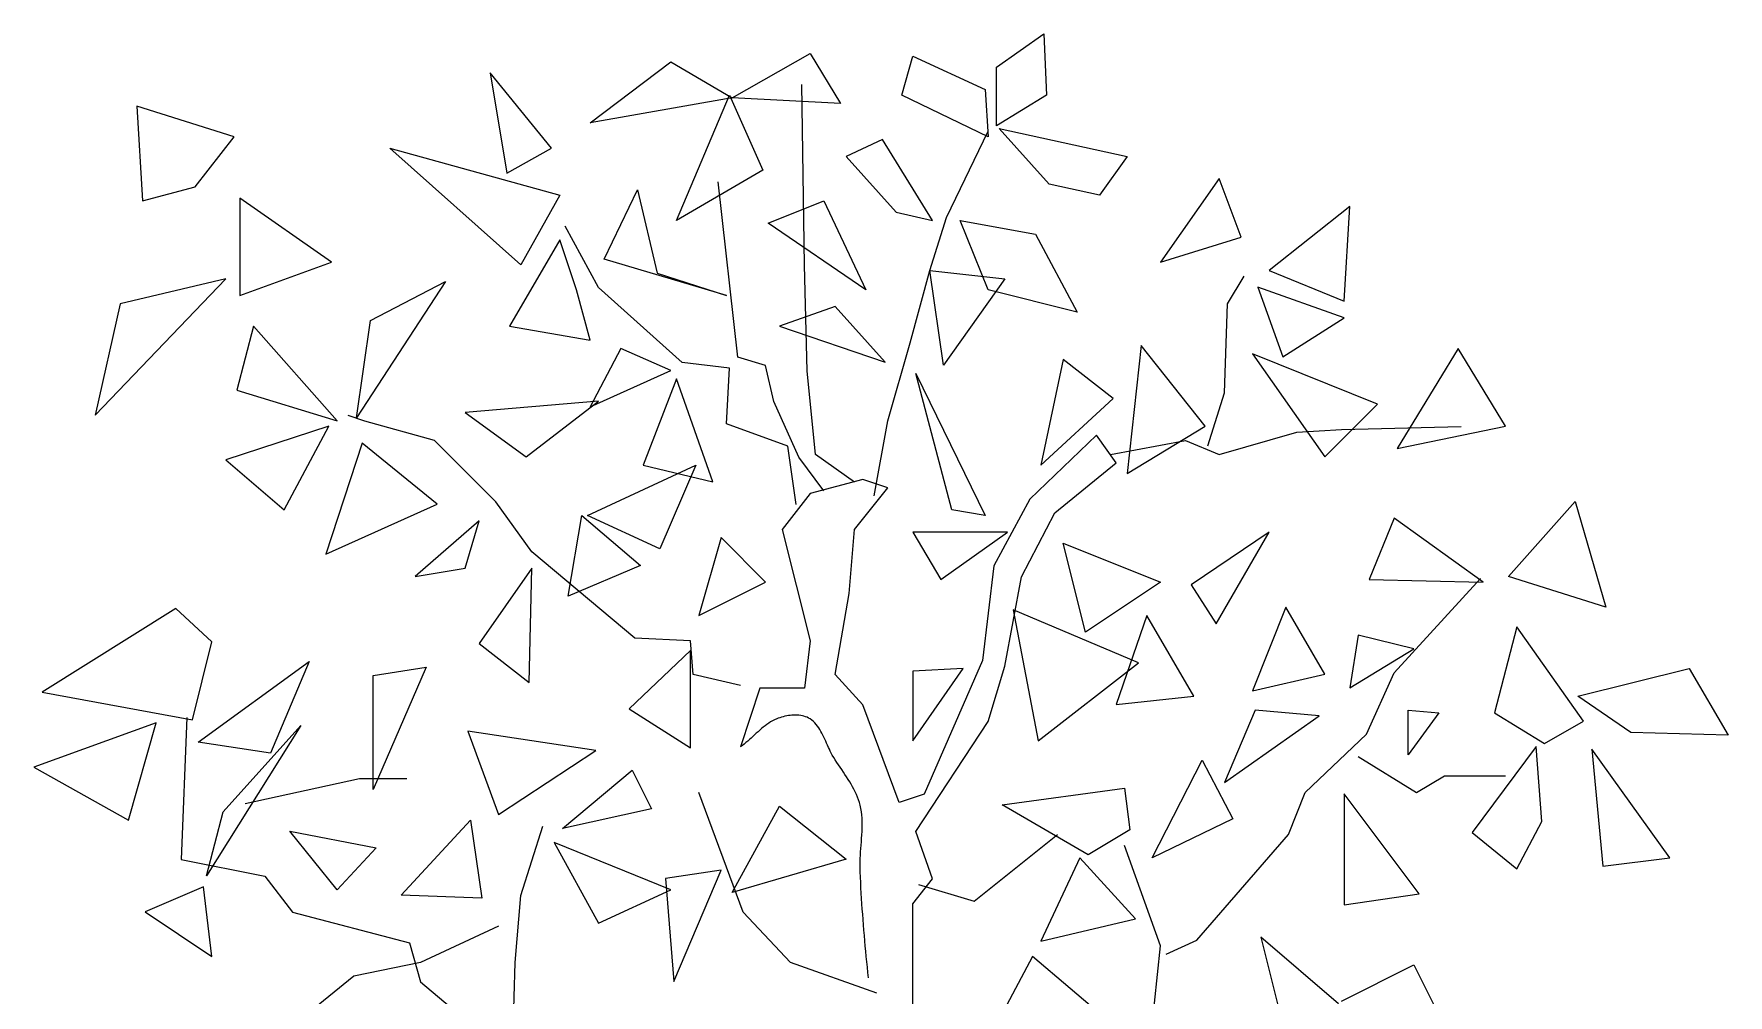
# Model space of a CAD drawing. Extents: x 1908 to 3976, y 613 to 4309.
# Drawn here: x 2042 to 3976, y 3212 to 4309 of the extents above; entities that cross this region are included whole.
import ezdxf

# ---------------------------------------------------------------- set-up
doc = ezdxf.new("R2010")
doc.units = 0
doc.header["$MEASUREMENT"] = 0
doc.layers.get('0').update_dxf_attribs({"linetype": 'CONTINUOUS'})

msp = doc.modelspace()

# ---------------------------------------------------------------- linework, layer by layer
at = {"color": 7, "linetype": 'Continuous'}
for p, q in [((3140.7677, 4270.6302), (3194.7647, 4308.7464)), ((3194.7647, 4308.7464), (3197.941, 4238.8672)), ((2677.0274, 4207.1045), (2769.1401, 4276.9833)), ((2769.1401, 4276.9833), (2839.0189, 4235.6912)), ((2839.0189, 4235.6912), (2927.9553, 4286.5117)), ((2927.9553, 4286.5117), (2962.8947, 4229.3388)), ((3032.7735, 4238.8672), (3045.4786, 4283.3357)), ((3045.4786, 4283.3357), (3128.0626, 4245.2203)), ((2562.6804, 4264.2778), (2581.7383, 4149.9312)), ((2632.5592, 4178.5175), (2562.6804, 4264.2778)), ((3140.7677, 4203.9281), (3140.7677, 4270.6302)), ((2775.4928, 4095.9335), (2835.8425, 4238.8672)), ((2835.8425, 4238.8672), (2873.9581, 4153.1069)), ((2921.603, 4044.7158), (2918.4267, 4251.1755)), ((3131.2386, 4191.2226), (3032.7735, 4238.8672)), ((3128.0626, 4245.2203), (3131.2386, 4191.2226)), ((3197.941, 4238.8672), (3140.7677, 4203.9281)), ((2159.2899, 4226.1621), (2165.6425, 4118.1682)), ((2270.4605, 4191.2226), (2159.2899, 4226.1621)), ((2839.0189, 4235.6912), (2677.0274, 4207.1045)), ((2962.8947, 4229.3388), (2839.0189, 4235.6912)), ((3143.9441, 4200.7514), (3290.0538, 4168.9887)), ((3201.1174, 4137.2257), (3143.9441, 4200.7514)), ((2225.9922, 4134.0497), (2270.4605, 4191.2226)), ((2448.3336, 4178.5175), (2642.088, 4124.5206)), ((2597.6198, 4045.113), (2448.3336, 4178.5175)), ((2581.7383, 4149.9312), (2632.5592, 4178.5175)), ((3010.5392, 4188.0466), (2969.2474, 4168.9887)), ((3067.7125, 4095.9335), (3010.5392, 4188.0466)), ((3083.594, 4099.1103), (3131.2386, 4197.5757)), ((2969.2474, 4168.9887), (3026.4207, 4105.4627)), ((3290.0538, 4168.9887), (3258.2907, 4124.5206)), ((2873.9581, 4153.1069), (2775.4928, 4095.9335)), ((2845.3717, 3939.8979), (2823.1376, 4140.0049)), ((3394.872, 4143.5781), (3328.1695, 4048.289)), ((3420.2823, 4076.876), (3394.872, 4143.5781)), ((2165.6425, 4118.1682), (2225.9922, 4134.0497)), ((2276.8131, 4121.3442), (2276.8131, 4010.1736)), ((2381.6311, 4048.289), (2276.8131, 4121.3442)), ((2642.088, 4124.5206), (2597.6198, 4045.113)), ((2692.9089, 4051.4654), (2731.0245, 4130.873)), ((2731.0245, 4130.873), (2753.2586, 4035.5839)), ((3258.2907, 4124.5206), (3201.1174, 4137.2257)), ((2880.3107, 4092.7575), (2943.8368, 4118.1682)), ((2943.8368, 4118.1682), (2991.4813, 4016.526)), ((3026.4207, 4105.4627), (3067.7125, 4095.9335)), ((3544.158, 4111.8151), (3452.0453, 4038.7606)), ((3537.8056, 4003.8208), (3544.158, 4111.8151)), ((2686.5565, 4019.3055), (2648.4409, 4089.184)), ((2991.4813, 4016.526), (2880.3107, 4092.7575)), ((3064.5365, 4038.7606), (3083.594, 4099.1103)), ((3099.4756, 4095.9335), (3185.2359, 4080.052)), ((3131.2386, 4016.526), (3099.4756, 4095.9335)), ((2642.088, 4073.6993), (2584.9146, 3975.2345)), ((2661.1459, 4016.526), (2642.088, 4073.6993)), ((3185.2359, 4080.052), (3232.8804, 3991.116)), ((3328.1695, 4048.289), (3420.2823, 4076.876)), ((2276.8131, 4010.1736), (2381.6311, 4048.289)), ((2832.6662, 4010.1736), (2692.9089, 4051.4654)), ((2924.7791, 3924.0164), (2921.603, 4044.7158)), ((2111.6453, 3873.5923), (2260.9316, 4029.2315)), ((2260.9316, 4029.2315), (2140.2322, 4000.6444)), ((2511.8596, 4026.0551), (2410.218, 3870.4163)), ((2426.0995, 3981.5869), (2511.8596, 4026.0551)), ((2753.2586, 4035.5839), (2832.6662, 4010.1736)), ((3042.3022, 3956.1763), (3064.5365, 4038.7606)), ((3064.5365, 4038.7606), (3150.2965, 4029.2315)), ((3080.418, 3930.766), (3064.5365, 4038.7606)), ((3150.2965, 4029.2315), (3080.418, 3930.766)), ((3404.4008, 4000.6444), (3423.4586, 4032.4075)), ((3452.0453, 4038.7606), (3537.8056, 4003.8208)), ((2677.0274, 3959.353), (2661.1459, 4016.526)), ((2781.8456, 3933.5452), (2686.5565, 4019.3055)), ((3232.8804, 3991.116), (3131.2386, 4016.526)), ((3439.3402, 4019.7027), (3467.9268, 3940.2951)), ((3537.8056, 3984.7629), (3439.3402, 4019.7027)), ((2140.2322, 4000.6444), (2111.6453, 3873.5923)), ((2956.5419, 3997.4684), (2893.016, 3975.2345)), ((3013.7156, 3933.9424), (2956.5419, 3997.4684)), ((3401.2244, 3899.003), (3404.4008, 4000.6444)), ((2292.6946, 3975.2345), (2273.6369, 3902.1793)), ((2387.9837, 3867.2396), (2292.6946, 3975.2345)), ((2410.218, 3870.4163), (2426.0995, 3981.5869)), ((2584.9146, 3975.2345), (2677.0274, 3959.353)), ((2893.016, 3975.2345), (3013.7156, 3933.9424)), ((3467.9268, 3940.2951), (3537.8056, 3984.7629)), ((2711.9668, 3949.8239), (2677.0274, 3883.1211)), ((2769.1401, 3924.4132), (2711.9668, 3949.8239)), ((3016.892, 3867.2396), (3042.3022, 3956.1763)), ((3305.9353, 3952.9999), (3290.0538, 3806.8902)), ((3378.9905, 3860.8875), (3305.9353, 3952.9999)), ((3668.0341, 3949.8239), (3598.1553, 3835.4765)), ((3722.0311, 3860.8875), (3668.0341, 3949.8239)), ((2835.8429, 3927.1924), (2781.8456, 3933.5452)), ((2832.6665, 3863.6664), (2835.8429, 3927.1924)), ((2877.1347, 3930.3688), (2845.3717, 3939.8979)), ((2886.6636, 3889.077), (2877.1347, 3930.3688)), ((3216.9989, 3937.1184), (3191.5886, 3816.4193)), ((3274.1722, 3892.6502), (3216.9989, 3937.1184)), ((3432.9874, 3943.4715), (3515.5714, 3825.9478)), ((3575.9211, 3886.2978), (3432.9874, 3943.4715)), ((2677.0274, 3883.1211), (2769.1401, 3924.4132)), ((2775.4928, 3914.8841), (2737.3771, 3816.4193)), ((2816.7846, 3797.3611), (2775.4928, 3914.8841)), ((2934.3085, 3828.7273), (2924.7791, 3924.0164)), ((3048.655, 3921.2369), (3128.0626, 3759.2457)), ((3089.9468, 3765.5981), (3048.655, 3921.2369)), ((2273.6369, 3902.1793), (2387.9837, 3867.2396)), ((2686.5563, 3889.4738), (2534.0937, 3876.7687)), ((2603.9724, 3825.9478), (2686.5563, 3889.4738)), ((2915.2505, 3825.5509), (2886.6636, 3889.077)), ((3191.5886, 3816.4193), (3274.1722, 3892.6502)), ((3382.1668, 3838.6533), (3401.2244, 3899.003)), ((2419.7471, 3866.8434), (2400.6892, 3873.1955)), ((2534.0937, 3876.7687), (2603.9724, 3825.9478)), ((3515.5714, 3825.9478), (3575.9211, 3886.2978)), ((2378.4549, 3860.8875), (2260.9316, 3822.7717)), ((2327.634, 3765.5981), (2378.4549, 3860.8875)), ((2499.1547, 3844.6088), (2419.7471, 3866.8434)), ((2902.5451, 3838.2561), (2832.6665, 3863.6664)), ((3001.0104, 3781.4796), (3016.892, 3867.2396)), ((3255.1151, 3850.9612), (3178.8831, 3777.9064)), ((3277.3493, 3819.1982), (3255.1151, 3850.9612)), ((3290.0538, 3806.8902), (3378.9905, 3860.8875)), ((3394.8723, 3828.7273), (3483.809, 3854.1376)), ((3483.809, 3854.1376), (3534.63, 3857.314)), ((3534.63, 3857.314), (3671.2109, 3860.4903)), ((3598.1553, 3835.4765), (3722.0311, 3860.8875)), ((2416.5705, 3841.8293), (2375.2786, 3714.7772)), ((2502.3307, 3771.9508), (2416.5705, 3841.8293)), ((2569.0333, 3774.73), (2499.1547, 3844.6088)), ((2912.0741, 3771.5536), (2902.5451, 3838.2561)), ((3270.9962, 3828.7273), (3356.7569, 3844.6088)), ((3356.7569, 3844.6088), (3394.8723, 3828.7273)), ((2260.9316, 3822.7717), (2327.634, 3765.5981)), ((2673.851, 3759.2457), (2797.7269, 3816.4193)), ((2737.3771, 3816.4193), (2816.7846, 3797.3611)), ((2797.7269, 3816.4193), (2756.4349, 3721.1302)), ((2943.8368, 3787.4359), (2915.2505, 3825.5509)), ((2978.7769, 3796.9643), (2934.3085, 3828.7273)), ((3207.4705, 3762.0249), (3277.3493, 3819.1982)), ((2988.3049, 3800.1403), (2927.9553, 3784.2588)), ((3016.8923, 3790.6115), (2988.3049, 3800.1403)), ((2610.3253, 3717.5567), (2569.0333, 3774.73)), ((2927.9553, 3784.2588), (2896.1926, 3742.967)), ((2978.7769, 3742.967), (3016.8923, 3790.6115)), ((3178.8831, 3777.9064), (3137.592, 3701.6752)), ((3725.2075, 3689.3672), (3801.4394, 3775.1272)), ((3801.4394, 3775.1272), (3836.3781, 3654.4275)), ((2375.2786, 3714.7772), (2502.3307, 3771.9508)), ((2549.9752, 3752.8933), (2476.9202, 3689.3672)), ((2534.0937, 3698.8956), (2549.9752, 3752.8933)), ((2651.6169, 3667.1326), (2667.4984, 3759.2457)), ((2667.4984, 3759.2457), (2734.2009, 3702.072)), ((2756.4349, 3721.1302), (2673.851, 3759.2457)), ((3128.0626, 3759.2457), (3089.9468, 3765.5981)), ((3169.3544, 3688.9697), (3207.4705, 3762.0249)), ((3594.9789, 3756.069), (3566.3923, 3686.1905)), ((3696.6208, 3683.0141), (3594.9789, 3756.069)), ((2826.3136, 3733.835), (2800.9031, 3644.8983)), ((2877.1345, 3683.0141), (2826.3136, 3733.835)), ((2896.1926, 3742.967), (2927.9553, 3615.9149)), ((2972.4234, 3669.9121), (2978.7769, 3742.967)), ((3153.4729, 3740.1874), (3045.4786, 3740.1874)), ((3045.4786, 3740.1874), (3077.2417, 3686.1905)), ((3077.2417, 3686.1905), (3153.4729, 3740.1874)), ((3452.0453, 3740.1874), (3363.1089, 3679.8381)), ((3391.6956, 3635.3696), (3452.0453, 3740.1874)), ((2727.8485, 3619.0912), (2610.3253, 3717.5567)), ((3216.9989, 3727.4826), (3328.1695, 3683.0141)), ((3242.4092, 3625.8411), (3216.9989, 3727.4826)), ((2476.9202, 3689.3672), (2534.0937, 3698.8956)), ((2610.3249, 3698.8956), (2549.9752, 3613.1357)), ((2607.1487, 3568.6675), (2610.3249, 3698.8956)), ((2734.2009, 3702.072), (2651.6169, 3667.1326)), ((3137.592, 3701.6752), (3124.8862, 3593.6806)), ((2800.9031, 3644.8983), (2877.1345, 3683.0141)), ((3150.2972, 3587.3282), (3169.3544, 3688.9697)), ((3328.1695, 3683.0141), (3242.4092, 3625.8411)), ((3363.1089, 3679.8381), (3391.6956, 3635.3696)), ((3566.3923, 3686.1905), (3696.6208, 3683.0141)), ((3594.9796, 3579.3874), (3693.4444, 3687.3817)), ((3836.3781, 3654.4275), (3725.2075, 3689.3672)), ((2956.5426, 3577.7991), (2972.4234, 3669.9121)), ((2203.7579, 3652.8391), (2051.2953, 3557.5507)), ((2245.0499, 3614.7237), (2203.7579, 3652.8391)), ((3159.8256, 3651.2511), (3188.4123, 3501.9654)), ((3302.7593, 3590.9014), (3159.8256, 3651.2511)), ((3312.288, 3644.8983), (3277.3486, 3543.2568)), ((3366.2853, 3552.786), (3312.288, 3644.8983)), ((3471.1032, 3654.4275), (3432.9874, 3559.1384)), ((3515.5714, 3578.1966), (3471.1032, 3654.4275)), ((2791.3745, 3615.9149), (2727.8485, 3619.0912)), ((3553.6871, 3622.6644), (3544.158, 3562.3151)), ((3617.2132, 3606.7829), (3553.6871, 3622.6644)), ((3734.7362, 3632.1935), (3709.3259, 3533.7277)), ((3810.9678, 3524.199), (3734.7362, 3632.1935)), ((2222.816, 3525.787), (2245.0499, 3614.7237)), ((2549.9752, 3613.1357), (2607.1487, 3568.6675)), ((2791.3744, 3605.1945), (2721.4955, 3538.4925)), ((2791.3744, 3494.0239), (2791.3744, 3605.1945)), ((2794.5509, 3577.7991), (2791.3745, 3615.9149)), ((2927.9553, 3615.9149), (2921.603, 3561.9176)), ((3544.158, 3562.3151), (3617.2132, 3606.7829)), ((2229.1684, 3500.3767), (2356.2207, 3592.4898)), ((2356.2207, 3592.4898), (2311.7525, 3487.6715)), ((2429.2757, 3576.6079), (2489.6255, 3586.1374)), ((2489.6255, 3586.1374), (2429.2757, 3446.3794)), ((3102.6519, 3584.5486), (3045.4786, 3581.3726)), ((3045.4786, 3501.9654), (3102.6519, 3584.5486)), ((3045.4786, 3581.3726), (3045.4786, 3501.9654)), ((3124.8862, 3593.6806), (3058.1845, 3441.2182)), ((3131.2386, 3523.8018), (3150.2972, 3587.3282)), ((3188.4123, 3501.9654), (3302.7593, 3590.9014)), ((3563.2166, 3509.5086), (3594.9796, 3579.3874)), ((3804.615, 3552.786), (3931.6679, 3584.5486)), ((3931.6679, 3584.5486), (3976.136, 3508.3174)), ((2429.2757, 3446.3794), (2429.2757, 3576.6079)), ((2848.548, 3565.0939), (2794.5509, 3577.7991)), ((2870.7821, 3561.9176), (2848.5484, 3495.2155)), ((2921.603, 3561.9176), (2870.7821, 3561.9176)), ((2988.3049, 3542.86), (2956.5426, 3577.7991)), ((3432.9874, 3559.1384), (3515.5714, 3578.1966)), ((2051.2953, 3557.5507), (2222.816, 3525.787)), ((3029.5975, 3431.6894), (2988.3049, 3542.86)), ((3277.3486, 3543.2568), (3366.2853, 3552.786)), ((3864.9654, 3511.4938), (3804.615, 3552.786)), ((2181.5236, 3522.6109), (2041.7664, 3471.79)), ((2149.7606, 3411.4403), (2181.5236, 3522.6109)), ((2216.4634, 3528.5665), (2210.1106, 3366.575)), ((2721.4955, 3538.4925), (2791.3744, 3494.0239)), ((2878.6071, 3520.6657), (2876.5267, 3519.1162)), ((2880.7342, 3522.1343), (2878.6071, 3520.6657)), ((2882.9144, 3523.5111), (2880.7342, 3522.1343)), ((2885.1542, 3524.7849), (2882.9144, 3523.5111)), ((2887.4606, 3525.9446), (2885.1542, 3524.7849)), ((2889.8402, 3526.9785), (2887.4606, 3525.9446)), ((2891.6376, 3527.6664), (2889.8402, 3526.9785)), ((2893.4864, 3528.3115), (2891.6376, 3527.6664)), ((2895.38, 3528.9094), (2893.4864, 3528.3115)), ((2897.3116, 3529.4547), (2895.38, 3528.9094)), ((2899.2744, 3529.9423), (2897.3116, 3529.4547)), ((2901.2622, 3530.3678), (2899.2744, 3529.9423)), ((2903.2679, 3530.7254), (2901.2622, 3530.3678)), ((2905.2853, 3531.0109), (2903.2679, 3530.7254)), ((2907.3071, 3531.2186), (2905.2853, 3531.0109)), ((2909.3271, 3531.3443), (2907.3071, 3531.2186)), ((2911.3386, 3531.3825), (2909.3271, 3531.3443)), ((2913.3346, 3531.3285), (2911.3386, 3531.3825)), ((2915.309, 3531.1772), (2913.3346, 3531.3285)), ((2917.2546, 3530.9237), (2915.309, 3531.1772)), ((2919.1653, 3530.5629), (2917.2546, 3530.9237)), ((2921.0339, 3530.0901), (2919.1653, 3530.5629)), ((2922.8538, 3529.5003), (2921.0339, 3530.0901)), ((2924.6188, 3528.7879), (2922.8538, 3529.5003)), ((2926.3217, 3527.9494), (2924.6188, 3528.7879)), ((2927.956, 3526.9785), (2926.3217, 3527.9494)), ((2929.9166, 3525.5859), (2927.956, 3526.9785)), ((2931.7414, 3524.0592), (2929.9166, 3525.5859)), ((2933.4399, 3522.4078), (2931.7414, 3524.0592)), ((2935.023, 3520.6433), (2933.4399, 3522.4078)), ((2936.5019, 3518.7758), (2935.023, 3520.6433)), ((3048.6553, 3398.338), (3131.2386, 3523.8018)), ((3436.1638, 3536.9044), (3401.2244, 3454.3201)), ((3401.2244, 3454.3201), (3509.219, 3530.5517)), ((3509.219, 3530.5517), (3436.1638, 3536.9044)), ((3610.8605, 3486.0832), (3610.8605, 3536.9044)), ((3610.8605, 3536.9044), (3645.7999, 3533.7277)), ((3645.7999, 3533.7277), (3610.8605, 3486.0832)), ((3709.3259, 3533.7277), (3766.4993, 3498.7887)), ((3766.4993, 3498.7887), (3810.9678, 3524.199)), ((2346.6919, 3519.4346), (2238.6973, 3347.9143)), ((2257.7554, 3420.9691), (2346.6919, 3519.4346)), ((2537.2701, 3513.0822), (2572.2093, 3417.7931)), ((2683.3799, 3490.8479), (2537.2701, 3513.0822)), ((2856.8128, 3501.6435), (2854.8038, 3499.9452)), ((2858.7951, 3503.3846), (2856.8128, 3501.6435)), ((2860.757, 3505.1568), (2858.7951, 3503.3846)), ((2862.7055, 3506.9494), (2860.757, 3505.1568)), ((2864.6472, 3508.7503), (2862.7055, 3506.9494)), ((2866.5888, 3510.5492), (2864.6472, 3508.7503)), ((2868.5367, 3512.3347), (2866.5888, 3510.5492)), ((2870.4977, 3514.0951), (2868.5367, 3512.3347)), ((2872.4787, 3515.8197), (2870.4977, 3514.0951)), ((2874.4861, 3517.497), (2872.4787, 3515.8197)), ((2876.5267, 3519.1162), (2874.4861, 3517.497)), ((2937.8866, 3516.8165), (2936.5019, 3518.7758)), ((2939.1883, 3514.7753), (2937.8866, 3516.8165)), ((2940.4173, 3512.6636), (2939.1883, 3514.7753)), ((2941.584, 3510.4918), (2940.4173, 3512.6636)), ((2942.6992, 3508.2705), (2941.584, 3510.4918)), ((2943.7741, 3506.0104), (2942.6992, 3508.2705)), ((2944.8185, 3503.7222), (2943.7741, 3506.0104)), ((2945.8437, 3501.4162), (2944.8185, 3503.7222)), ((2946.8601, 3499.1039), (2945.8437, 3501.4162)), ((3493.3378, 3442.8062), (3563.2166, 3509.5086)), ((3976.136, 3508.3174), (3864.9654, 3511.4938)), ((2311.7525, 3487.6715), (2229.1684, 3500.3767)), ((2572.2093, 3417.7931), (2683.3799, 3490.8479)), ((2850.678, 3496.7194), (2848.5484, 3495.2155)), ((2852.7611, 3498.2997), (2850.678, 3496.7194)), ((2854.8038, 3499.9452), (2852.7611, 3498.2997)), ((2947.8779, 3496.7958), (2946.8601, 3499.1039)), ((2948.9083, 3494.5017), (2947.8779, 3496.7958)), ((2949.9619, 3492.2335), (2948.9083, 3494.5017)), ((2951.0487, 3490.001), (2949.9619, 3492.2335)), ((2952.18, 3487.8148), (2951.0487, 3490.001)), ((2953.3662, 3485.686), (2952.18, 3487.8148)), ((2955.0425, 3482.8704), (2953.3662, 3485.686)), ((2956.7797, 3480.0765), (2955.0425, 3482.8704)), ((3553.6875, 3484.098), (3620.3899, 3442.8062)), ((3756.9705, 3495.6123), (3683.9156, 3397.1468)), ((3763.3232, 3409.8523), (3756.9705, 3495.6123)), ((3820.4966, 3492.4359), (3833.2017, 3359.031)), ((3909.4329, 3368.5602), (3820.4966, 3492.4359)), ((2041.7664, 3471.79), (2149.7606, 3411.4403)), ((2645.2643, 3401.9116), (2724.6719, 3468.6136)), ((2724.6719, 3468.6136), (2746.906, 3424.1455)), ((2958.5656, 3477.3001), (2956.7797, 3480.0765)), ((2960.3887, 3474.5363), (2958.5656, 3477.3001)), ((2962.2373, 3471.7816), (2960.3887, 3474.5363)), ((2964.1006, 3469.0311), (2962.2373, 3471.7816)), ((2965.9656, 3466.2796), (2964.1006, 3469.0311)), ((2967.8223, 3463.5242), (2965.9656, 3466.2796)), ((2969.6568, 3460.7601), (2967.8223, 3463.5242)), ((3318.6408, 3368.5602), (3375.8141, 3479.7308)), ((3375.8141, 3479.7308), (3410.7535, 3413.0283)), ((2283.1658, 3430.4986), (2413.3942, 3459.0849)), ((2413.3942, 3459.0849), (2467.3913, 3459.0849)), ((2971.4596, 3457.9823), (2969.6568, 3460.7601)), ((2973.2178, 3455.1873), (2971.4596, 3457.9823)), ((2974.92, 3452.37), (2973.2178, 3455.1873)), ((2976.5553, 3449.5267), (2974.92, 3452.37)), ((2978.1111, 3446.6519), (2976.5553, 3449.5267)), ((2979.5758, 3443.742), (2978.1111, 3446.6519)), ((2980.9375, 3440.793), (2979.5758, 3443.742)), ((3147.1201, 3428.9099), (3286.8777, 3447.9677)), ((3286.8777, 3447.9677), (3293.2301, 3400.3232)), ((3620.3899, 3442.8062), (3652.153, 3461.8641)), ((3652.153, 3461.8641), (3722.0318, 3461.8641)), ((2746.906, 3424.1455), (2645.2643, 3401.9116)), ((2851.7244, 3306.2249), (2800.9035, 3442.8062)), ((2839.0189, 3328.8564), (2893.016, 3427.3218)), ((2893.016, 3427.3218), (2969.2474, 3366.9718)), ((2982.1862, 3437.7998), (2980.9375, 3440.793)), ((2983.3087, 3434.7582), (2982.1862, 3437.7998)), ((2984.2932, 3431.6642), (2983.3087, 3434.7582)), ((2985.1293, 3428.5127), (2984.2932, 3431.6642)), ((2985.9173, 3424.7945), (2985.1293, 3428.5127)), ((2986.5264, 3421.0567), (2985.9173, 3424.7945)), ((3058.1845, 3441.2182), (3029.5975, 3431.6894)), ((3245.5856, 3371.7365), (3147.1201, 3428.9099)), ((3474.2799, 3395.1616), (3493.3378, 3442.8062)), ((3537.8056, 3441.6153), (3537.8056, 3314.5632)), ((3623.5656, 3327.268), (3537.8056, 3441.6153)), ((2238.6973, 3347.9143), (2257.7554, 3420.9691)), ((2461.0387, 3325.68), (2540.4463, 3411.4403)), ((2540.4463, 3411.4403), (2553.1516, 3322.504)), ((2597.6198, 3325.2828), (2623.0304, 3404.6904)), ((2986.9726, 3417.3013), (2986.5264, 3421.0567)), ((2987.2717, 3413.5288), (2986.9726, 3417.3013)), ((2987.4398, 3409.7423), (2987.2717, 3413.5288)), ((2987.4924, 3405.9425), (2987.4398, 3409.7423)), ((2987.4472, 3402.1315), (2987.4924, 3405.9425)), ((3410.7535, 3413.0283), (3318.6408, 3368.5602)), ((3734.7362, 3355.855), (3763.3232, 3409.8523)), ((2387.9837, 3332.0327), (2333.9866, 3398.7355)), ((2333.9866, 3398.7355), (2432.452, 3379.6773)), ((2635.7354, 3386.03), (2686.5563, 3293.917)), ((2769.1401, 3332.0327), (2635.7354, 3386.03)), ((2986.2938, 3382.9605), (2986.5944, 3386.8041)), ((2986.5944, 3386.8041), (2986.8759, 3390.6449)), ((2986.8759, 3390.6449), (2987.1225, 3394.4811)), ((2987.1225, 3394.4811), (2987.3183, 3398.3103)), ((2987.3183, 3398.3103), (2987.4472, 3402.1315)), ((3067.7132, 3344.3411), (3048.6553, 3398.338)), ((3115.3571, 3318.9304), (3210.6469, 3395.1616)), ((3293.2301, 3400.3232), (3245.5856, 3371.7365)), ((3369.4613, 3274.4619), (3474.2799, 3395.1616)), ((3683.9156, 3397.1468), (3734.7362, 3355.855)), ((2210.1106, 3366.575), (2305.3999, 3347.5171)), ((2432.452, 3379.6773), (2387.9837, 3332.0327)), ((2969.2474, 3366.9718), (2839.0189, 3328.8564)), ((2985.0676, 3363.746), (2985.2228, 3367.5826)), ((2985.2228, 3367.5826), (2985.4392, 3371.4241)), ((2985.4392, 3371.4241), (2985.7005, 3375.2684)), ((2985.7005, 3375.2684), (2985.9905, 3379.1141)), ((2985.9905, 3379.1141), (2986.2938, 3382.9605)), ((3236.0568, 3368.5602), (3191.5886, 3273.2711)), ((3299.5829, 3298.6817), (3236.0568, 3368.5602)), ((3328.1695, 3268.1095), (3286.8777, 3382.4565)), ((3833.2017, 3359.031), (3909.4329, 3368.5602)), ((2305.3999, 3347.5171), (2337.1629, 3306.2249)), ((2826.3136, 3354.267), (2762.7875, 3344.7379)), ((2772.3165, 3227.2149), (2826.3136, 3354.267)), ((2984.9899, 3359.9161), (2985.0676, 3363.746)), ((2985.0049, 3356.0939), (2984.9899, 3359.9161)), ((2985.1293, 3352.2818), (2985.0049, 3356.0939)), ((2985.4315, 3346.2352), (2985.1293, 3352.2818)), ((2235.5213, 3335.2088), (2168.8185, 3306.6225)), ((2245.0499, 3255.8012), (2235.5213, 3335.2088)), ((2686.5563, 3293.917), (2769.1401, 3332.0327)), ((2762.7875, 3344.7379), (2772.3165, 3227.2149)), ((2985.7513, 3340.1893), (2985.4315, 3346.2352)), ((2986.0903, 3334.1447), (2985.7513, 3340.1893)), ((2986.4472, 3328.1009), (2986.0903, 3334.1447)), ((2986.8224, 3322.0574), (2986.4472, 3328.1009)), ((3045.479, 3315.7541), (3067.7132, 3344.3411)), ((3051.831, 3337.9883), (3115.3571, 3318.9304)), ((3537.8056, 3314.5632), (3623.5656, 3327.268)), ((2553.1516, 3322.504), (2461.0387, 3325.68)), ((2591.2674, 3249.052), (2597.6198, 3325.2828)), ((2987.2164, 3316.0153), (2986.8224, 3322.0574)), ((2987.6286, 3309.9743), (2987.2164, 3316.0153)), ((2988.0591, 3303.9347), (2987.6286, 3309.9743)), ((3045.479, 3166.4677), (3045.479, 3315.7541)), ((2168.8185, 3306.6225), (2245.0499, 3255.8012)), ((2337.1629, 3306.2249), (2470.5677, 3271.2859)), ((2572.2093, 3290.3438), (2483.2728, 3249.052)), ((2905.7215, 3249.052), (2851.7244, 3306.2249)), ((2988.5084, 3297.8961), (2988.0591, 3303.9347)), ((2988.976, 3291.8593), (2988.5084, 3297.8961)), ((2989.4611, 3285.8235), (2988.976, 3291.8593)), ((3191.5886, 3273.2711), (3299.5829, 3298.6817)), ((2470.5677, 3271.2859), (2483.2728, 3226.8173)), ((2989.9655, 3279.7895), (2989.4611, 3285.8235)), ((2990.4884, 3273.7569), (2989.9655, 3279.7895)), ((2991.0285, 3267.7263), (2990.4884, 3273.7569)), ((3334.5226, 3258.5807), (3369.4613, 3274.4619)), ((3442.5165, 3278.0354), (3474.2796, 3150.9833)), ((3531.4529, 3201.8042), (3442.5165, 3278.0354)), ((2991.5878, 3261.6972), (2991.0285, 3267.7263)), ((2992.1657, 3255.6702), (2991.5878, 3261.6972)), ((2992.7615, 3249.6449), (2992.1657, 3255.6702)), ((3182.0595, 3255.8012), (3134.415, 3166.8648)), ((3267.8198, 3182.7464), (3182.0595, 3255.8012)), ((3315.4647, 3147.4098), (3328.1695, 3268.1095)), ((2407.0416, 3233.1704), (2356.2207, 3191.8783)), ((2483.2728, 3249.052), (2407.0416, 3233.1704)), ((2588.0912, 3144.2337), (2591.2674, 3249.052)), ((3004.1865, 3214.1122), (2905.7215, 3249.052)), ((2993.3754, 3243.6218), (2992.7615, 3249.6449)), ((2994.0076, 3237.6007), (2993.3754, 3243.6218)), ((2994.6584, 3231.5817), (2994.0076, 3237.6007)), ((3534.6293, 3204.9806), (3617.2132, 3246.2724)), ((3617.2132, 3246.2724), (3655.3286, 3170.0412)), ((2483.2728, 3226.8173), (2581.7383, 3144.2337))]:
    msp.add_line(p, q, dxfattribs=at)

doc.saveas('drawing.dxf')
